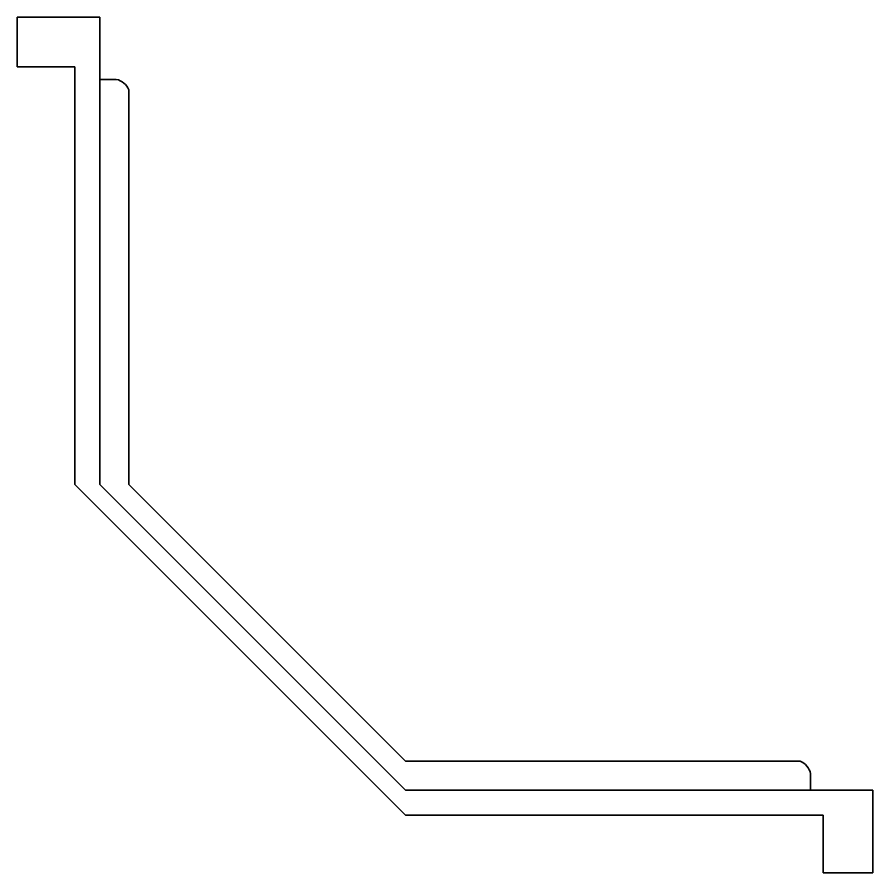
# Model space of a CAD drawing. Header units: millimetres. Extents: x 479 to 7862, y 682 to 3104.
# Drawn here: x 2116.5 to 2220.1, y 2994.7 to 3098.3 of the extents above; entities that cross this region are included whole.
import ezdxf

# ---------------------------------------------------------------- set-up
doc = ezdxf.new("R2010")
doc.units = ezdxf.units.MM
doc.layers.add('IF-FURN', color=7, linetype='Continuous', lineweight=35)

msp = doc.modelspace()

# ---------------------------------------------------------------- linework, layer by layer
at = {"layer": 'IF-FURN'}
for p, q in [((2123.53, 3098.3), (2116.53, 3098.3)), ((2116.53, 3098.3), (2116.53, 3092.3)), ((2123.53, 3098.3), (2126.53, 3098.3)), ((2126.53, 3098.3), (2126.53, 3041.74)), ((2116.53, 3092.3), (2123.53, 3092.3)), ((2123.53, 3041.74), (2123.53, 3092.3)), ((2126.53, 3090.77), (2128.53, 3090.77)), ((2130.07, 3089.49), (2130.07, 3041.74)), ((2130.07, 3089.49), (2130.07, 3041.74)), ((2163.53, 3001.74), (2123.53, 3041.74)), ((2126.53, 3041.74), (2163.53, 3004.74)), ((2130.07, 3041.74), (2163.53, 3008.28)), ((2211.28, 3008.28), (2163.53, 3008.28)), ((2212.56, 3004.74), (2212.56, 3006.74)), ((2220.09, 3004.74), (2163.53, 3004.74)), ((2212.56, 3004.74), (2205.09, 3004.74)), ((2214.09, 3004.74), (2212.56, 3004.74)), ((2220.09, 3001.74), (2220.09, 3004.74)), ((2163.53, 3001.74), (2214.09, 3001.74)), ((2214.09, 2994.74), (2214.09, 3001.74)), ((2220.09, 3001.74), (2220.09, 2994.74)), ((2220.09, 2994.74), (2214.09, 2994.74)), ((2220.09, 2994.74), (2217.09, 2994.74))]:
    msp.add_line(p, q, dxfattribs=at)
for centre, start, end in [((2128.03, 3088.61), 23.3966, 76.9705), ((2210.4, 3006.24), 13.0295, 66.6034)]:
    msp.add_arc(centre, 2.22, start, end, dxfattribs=at)

doc.saveas('drawing.dxf')
